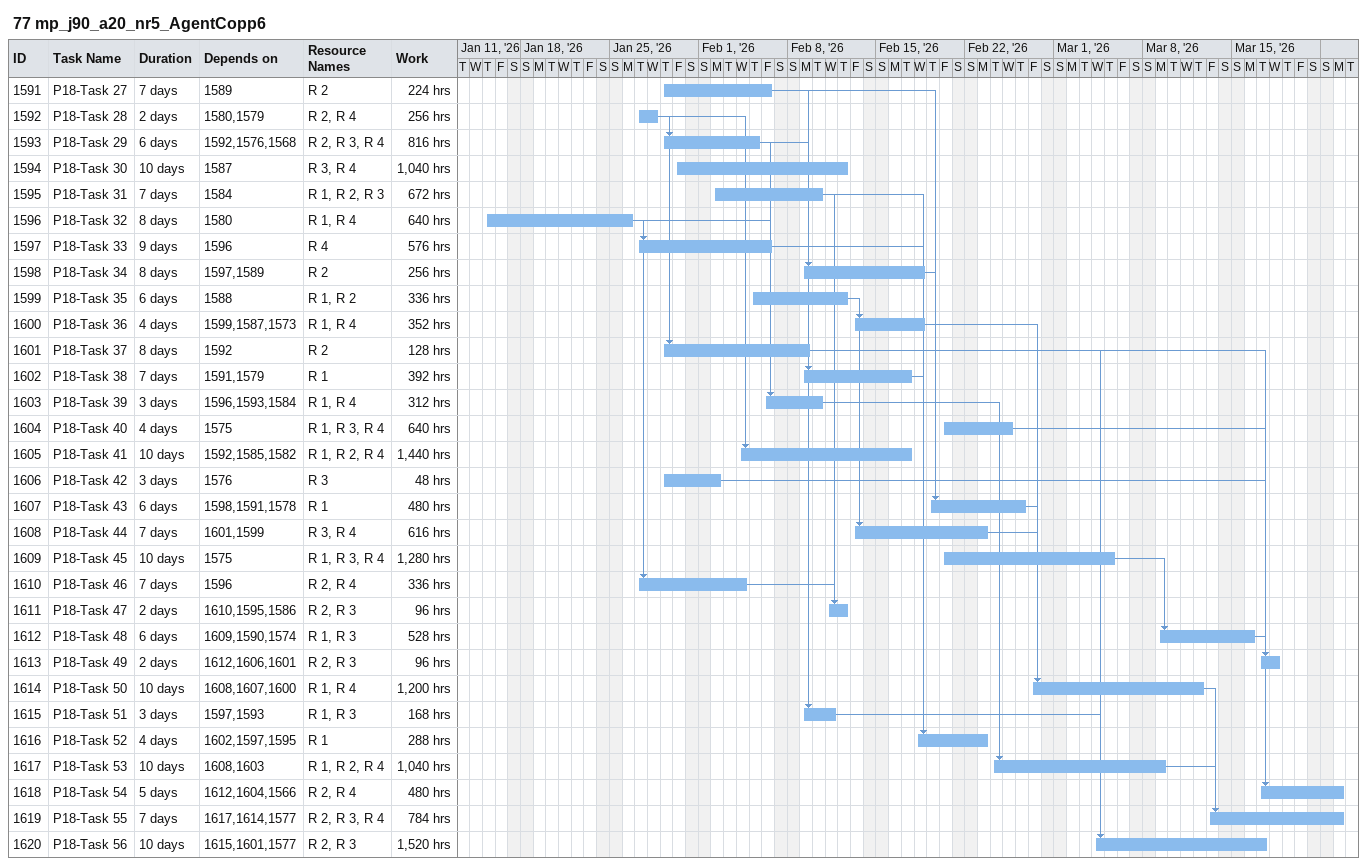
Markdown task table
77 mp_j90_a20_nr5_AgentCopp6

| ID | Task | Duration | Start | Finish | Predecessors | Resources | Work (h) |
|---|---|---|---|---|---|---|---|
| 1591 | P18-Task 27 | 7d | 2026-01-29 | 2026-02-06 | 1589 | R 2 | 224 |
| 1592 | P18-Task 28 | 2d | 2026-01-27 | 2026-01-28 | 1580, 1579 | R 2, R 4 | 256 |
| 1593 | P18-Task 29 | 6d | 2026-01-29 | 2026-02-05 | 1592, 1576, 1568 | R 2, R 3, R 4 | 816 |
| 1594 | P18-Task 30 | 10d | 2026-01-30 | 2026-02-12 | 1587 | R 3, R 4 | 1040 |
| 1595 | P18-Task 31 | 7d | 2026-02-02 | 2026-02-10 | 1584 | R 1, R 2, R 3 | 672 |
| 1596 | P18-Task 32 | 8d | 2026-01-15 | 2026-01-26 | 1580 | R 1, R 4 | 640 |
| 1597 | P18-Task 33 | 9d | 2026-01-27 | 2026-02-06 | 1596 | R 4 | 576 |
| 1598 | P18-Task 34 | 8d | 2026-02-09 | 2026-02-18 | 1597, 1589 | R 2 | 256 |
| 1599 | P18-Task 35 | 6d | 2026-02-05 | 2026-02-12 | 1588 | R 1, R 2 | 336 |
| 1600 | P18-Task 36 | 4d | 2026-02-13 | 2026-02-18 | 1599, 1587, 1573 | R 1, R 4 | 352 |
| 1601 | P18-Task 37 | 8d | 2026-01-29 | 2026-02-09 | 1592 | R 2 | 128 |
| 1602 | P18-Task 38 | 7d | 2026-02-09 | 2026-02-17 | 1591, 1579 | R 1 | 392 |
| 1603 | P18-Task 39 | 3d | 2026-02-06 | 2026-02-10 | 1596, 1593, 1584 | R 1, R 4 | 312 |
| 1604 | P18-Task 40 | 4d | 2026-02-20 | 2026-02-25 | 1575 | R 1, R 3, R 4 | 640 |
| 1605 | P18-Task 41 | 10d | 2026-02-04 | 2026-02-17 | 1592, 1585, 1582 | R 1, R 2, R 4 | 1440 |
| 1606 | P18-Task 42 | 3d | 2026-01-29 | 2026-02-02 | 1576 | R 3 | 48 |
| 1607 | P18-Task 43 | 6d | 2026-02-19 | 2026-02-26 | 1598, 1591, 1578 | R 1 | 480 |
| 1608 | P18-Task 44 | 7d | 2026-02-13 | 2026-02-23 | 1601, 1599 | R 3, R 4 | 616 |
| 1609 | P18-Task 45 | 10d | 2026-02-20 | 2026-03-05 | 1575 | R 1, R 3, R 4 | 1280 |
| 1610 | P18-Task 46 | 7d | 2026-01-27 | 2026-02-04 | 1596 | R 2, R 4 | 336 |
| 1611 | P18-Task 47 | 2d | 2026-02-11 | 2026-02-12 | 1610, 1595, 1586 | R 2, R 3 | 96 |
| 1612 | P18-Task 48 | 6d | 2026-03-09 | 2026-03-16 | 1609, 1590, 1574 | R 1, R 3 | 528 |
| 1613 | P18-Task 49 | 2d | 2026-03-17 | 2026-03-18 | 1612, 1606, 1601 | R 2, R 3 | 96 |
| 1614 | P18-Task 50 | 10d | 2026-02-27 | 2026-03-12 | 1608, 1607, 1600 | R 1, R 4 | 1200 |
| 1615 | P18-Task 51 | 3d | 2026-02-09 | 2026-02-11 | 1597, 1593 | R 1, R 3 | 168 |
| 1616 | P18-Task 52 | 4d | 2026-02-18 | 2026-02-23 | 1602, 1597, 1595 | R 1 | 288 |
| 1617 | P18-Task 53 | 10d | 2026-02-24 | 2026-03-09 | 1608, 1603 | R 1, R 2, R 4 | 1040 |
| 1618 | P18-Task 54 | 5d | 2026-03-17 | 2026-03-23 | 1612, 1604, 1566 | R 2, R 4 | 480 |
| 1619 | P18-Task 55 | 7d | 2026-03-13 | 2026-03-23 | 1617, 1614, 1577 | R 2, R 3, R 4 | 784 |
| 1620 | P18-Task 56 | 10d | 2026-03-04 | 2026-03-17 | 1615, 1601, 1577 | R 2, R 3 | 1520 |
